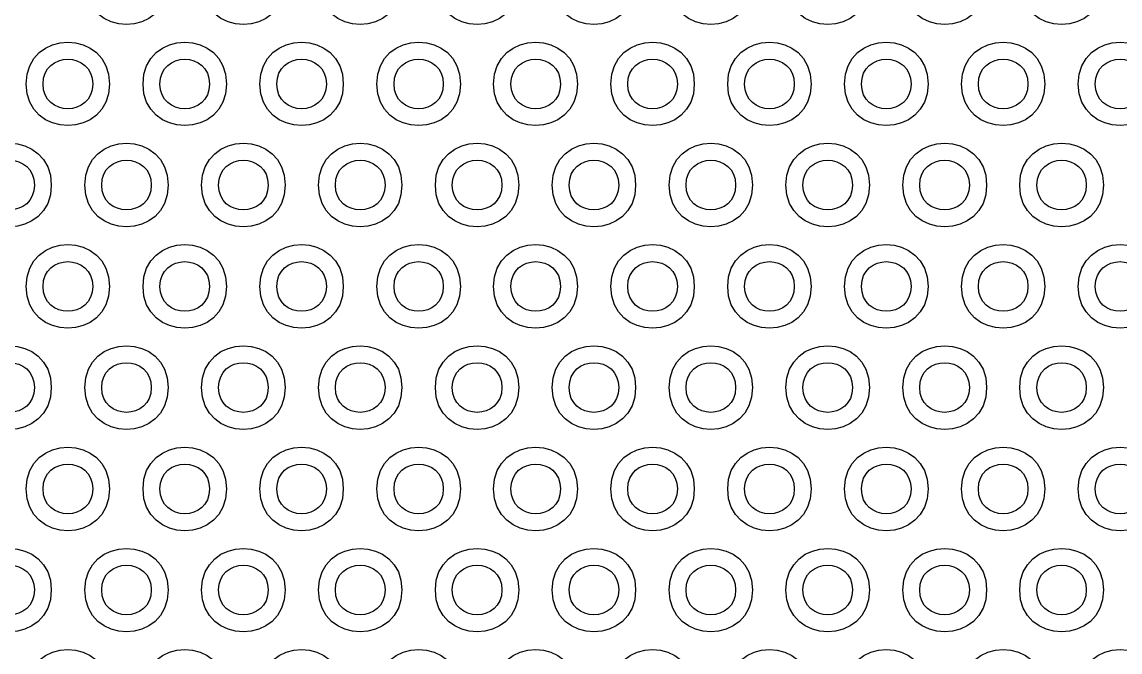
# Model space of a CAD drawing. Extents: x -12.2 to 12.2, y 340.7 to 359.5.
# Drawn here: x -0.829 to 0.359, y 356.029 to 356.71 of the extents above; entities that cross this region are included whole.
import ezdxf

# ---------------------------------------------------------------- set-up
doc = ezdxf.new("R2010")
doc.units = 0
doc.layers.get('0').update_dxf_attribs({"linetype": 'CONTINUOUS'})

msp = doc.modelspace()

# ---------------------------------------------------------------- linework, layer by layer
at = {"color": 5}
for points in [[(-0.75217, 356.643246), (-0.75217, 356.643246)], [(-0.733891, 356.643246), (-0.733891, 356.643246)], [(-0.625771, 356.643246), (-0.625771, 356.643246)], [(-0.607492, 356.643246), (-0.607492, 356.643246)], [(-0.499372, 356.643246), (-0.499372, 356.643246)], [(-0.481093, 356.643246), (-0.481093, 356.643246)], [(-0.372974, 356.643246), (-0.372974, 356.643246)], [(-0.354305, 356.643246), (-0.354305, 356.643246)], [(-0.246186, 356.643246), (-0.246186, 356.643246)], [(-0.227907, 356.643246), (-0.227907, 356.643246)], [(-0.119787, 356.643246), (-0.119787, 356.643246)], [(-0.101508, 356.643246), (-0.101508, 356.643246)], [(0.006612, 356.643246), (0.006612, 356.643246)], [(0.024891, 356.643246), (0.024891, 356.643246)], [(0.13301, 356.643246), (0.13301, 356.643246)], [(0.151289, 356.643246), (0.151289, 356.643246)], [(0.259409, 356.643246), (0.259409, 356.643246)], [(0.277688, 356.643246), (0.277688, 356.643246)], [(-0.815175, 356.53396), (-0.815175, 356.53396)], [(-0.796896, 356.53396), (-0.796896, 356.53396)], [(-0.688776, 356.53396), (-0.688776, 356.53396)], [(-0.670497, 356.53396), (-0.670497, 356.53396)], [(-0.562377, 356.53396), (-0.562377, 356.53396)], [(-0.544098, 356.53396), (-0.544098, 356.53396)], [(-0.435979, 356.53396), (-0.435979, 356.53396)], [(-0.417699, 356.53396), (-0.417699, 356.53396)], [(-0.30958, 356.53396), (-0.30958, 356.53396)], [(-0.2913, 356.53396), (-0.2913, 356.53396)], [(-0.183181, 356.53396), (-0.183181, 356.53396)], [(-0.164902, 356.53396), (-0.164902, 356.53396)], [(-0.056782, 356.53396), (-0.056782, 356.53396)], [(-0.038503, 356.53396), (-0.038503, 356.53396)], [(0.069617, 356.53396), (0.069617, 356.53396)], [(0.087896, 356.53396), (0.087896, 356.53396)], [(0.196015, 356.53396), (0.196015, 356.53396)], [(0.214683, 356.53396), (0.214683, 356.53396)], [(0.322414, 356.53396), (0.322414, 356.53396)], [(0.341082, 356.53396), (0.341082, 356.53396)], [(-0.75217, 356.424285), (-0.75217, 356.424285)], [(-0.733891, 356.424285), (-0.733891, 356.424285)], [(-0.625771, 356.424285), (-0.625771, 356.424285)], [(-0.607492, 356.424285), (-0.607492, 356.424285)], [(-0.499372, 356.424285), (-0.499372, 356.424285)], [(-0.481093, 356.424285), (-0.481093, 356.424285)], [(-0.372974, 356.424285), (-0.372974, 356.424285)], [(-0.354305, 356.424285), (-0.354305, 356.424285)], [(-0.246186, 356.424285), (-0.246186, 356.424285)], [(-0.227907, 356.424285), (-0.227907, 356.424285)], [(-0.119787, 356.424285), (-0.119787, 356.424285)], [(-0.101508, 356.424285), (-0.101508, 356.424285)], [(0.006612, 356.424285), (0.006612, 356.424285)], [(0.024891, 356.424285), (0.024891, 356.424285)], [(0.13301, 356.424285), (0.13301, 356.424285)], [(0.151289, 356.424285), (0.151289, 356.424285)], [(0.259409, 356.424285), (0.259409, 356.424285)], [(0.277688, 356.424285), (0.277688, 356.424285)], [(-0.815175, 356.314998), (-0.815175, 356.314998)], [(-0.796896, 356.314998), (-0.796896, 356.314998)], [(-0.688776, 356.314998), (-0.688776, 356.314998)], [(-0.670497, 356.314998), (-0.670497, 356.314998)], [(-0.562377, 356.314998), (-0.562377, 356.314998)], [(-0.544098, 356.314998), (-0.544098, 356.314998)], [(-0.435979, 356.314998), (-0.435979, 356.314998)], [(-0.417699, 356.314998), (-0.417699, 356.314998)], [(-0.30958, 356.314998), (-0.30958, 356.314998)], [(-0.2913, 356.314998), (-0.2913, 356.314998)], [(-0.183181, 356.314998), (-0.183181, 356.314998)], [(-0.164902, 356.314998), (-0.164902, 356.314998)], [(-0.056782, 356.314998), (-0.056782, 356.314998)], [(-0.038503, 356.314998), (-0.038503, 356.314998)], [(0.069617, 356.314998), (0.069617, 356.314998)], [(0.087896, 356.314998), (0.087896, 356.314998)], [(0.196015, 356.314998), (0.196015, 356.314998)], [(0.214683, 356.314998), (0.214683, 356.314998)], [(0.322414, 356.314998), (0.322414, 356.314998)], [(0.341082, 356.314998), (0.341082, 356.314998)], [(-0.75217, 356.205323), (-0.75217, 356.205323)], [(-0.733891, 356.205323), (-0.733891, 356.205323)], [(-0.625771, 356.205323), (-0.625771, 356.205323)], [(-0.607492, 356.205323), (-0.607492, 356.205323)], [(-0.499372, 356.205323), (-0.499372, 356.205323)], [(-0.481093, 356.205323), (-0.481093, 356.205323)], [(-0.372974, 356.205323), (-0.372974, 356.205323)], [(-0.354305, 356.205323), (-0.354305, 356.205323)], [(-0.246186, 356.205323), (-0.246186, 356.205323)], [(-0.227907, 356.205323), (-0.227907, 356.205323)], [(-0.119787, 356.205323), (-0.119787, 356.205323)], [(-0.101508, 356.205323), (-0.101508, 356.205323)], [(0.006612, 356.205323), (0.006612, 356.205323)], [(0.024891, 356.205323), (0.024891, 356.205323)], [(0.13301, 356.205323), (0.13301, 356.205323)], [(0.151289, 356.205323), (0.151289, 356.205323)], [(0.259409, 356.205323), (0.259409, 356.205323)], [(0.277688, 356.205323), (0.277688, 356.205323)], [(-0.815175, 356.096037), (-0.815175, 356.096037)], [(-0.796896, 356.096037), (-0.796896, 356.096037)], [(-0.688776, 356.096037), (-0.688776, 356.096037)], [(-0.670497, 356.096037), (-0.670497, 356.096037)], [(-0.562377, 356.096037), (-0.562377, 356.096037)], [(-0.544098, 356.096037), (-0.544098, 356.096037)], [(-0.435979, 356.096037), (-0.435979, 356.096037)], [(-0.417699, 356.096037), (-0.417699, 356.096037)], [(-0.30958, 356.096037), (-0.30958, 356.096037)], [(-0.2913, 356.096037), (-0.2913, 356.096037)], [(-0.183181, 356.096037), (-0.183181, 356.096037)], [(-0.164902, 356.096037), (-0.164902, 356.096037)], [(-0.056782, 356.096037), (-0.056782, 356.096037)], [(-0.038503, 356.096037), (-0.038503, 356.096037)], [(0.069617, 356.096037), (0.069617, 356.096037)], [(0.087896, 356.096037), (0.087896, 356.096037)], [(0.196015, 356.096037), (0.196015, 356.096037)], [(0.214683, 356.096037), (0.214683, 356.096037)], [(0.322414, 356.096037), (0.322414, 356.096037)], [(0.341082, 356.096037), (0.341082, 356.096037)]]:
    msp.add_lwpolyline(points, dxfattribs=at)
for points in [[(-1.429278, 355.754955), (-1.429278, 356.544461), (-0.789506, 357.184622), (0, 357.184622)], [(0, 357.184622), (0.789506, 357.184622), (1.429278, 356.544461), (1.429278, 355.754955)], [(-1.410999, 355.754955), (-1.410999, 356.534349), (-0.779394, 357.166343), (0, 357.166343)], [(0, 357.166343), (0.779394, 357.166343), (1.410999, 356.534349), (1.410999, 355.754955)], [(-0.670497, 356.752922), (-0.670497, 356.692639), (-0.760726, 356.692639), (-0.760726, 356.752922)], [(-0.544098, 356.752922), (-0.544098, 356.692639), (-0.634327, 356.692639), (-0.634327, 356.752922)], [(-0.417699, 356.752922), (-0.417699, 356.692639), (-0.507929, 356.692639), (-0.507929, 356.752922)], [(-0.2913, 356.752922), (-0.2913, 356.692639), (-0.38153, 356.692639), (-0.38153, 356.752922)], [(-0.164902, 356.752922), (-0.164902, 356.692639), (-0.255131, 356.692639), (-0.255131, 356.752922)], [(-0.038503, 356.752922), (-0.038503, 356.692639), (-0.128732, 356.692639), (-0.128732, 356.752922)], [(0.087896, 356.752922), (0.087896, 356.692639), (-0.002334, 356.692639), (-0.002334, 356.752922)], [(0.214683, 356.752922), (0.214683, 356.692639), (0.124065, 356.692639), (0.124065, 356.752922)], [(0.341082, 356.752922), (0.341082, 356.692639), (0.250464, 356.692639), (0.250464, 356.752922)], [(-0.82412, 356.643246), (-0.82412, 356.703529), (-0.733891, 356.703529), (-0.733891, 356.643246)], [(-0.697721, 356.643246), (-0.697721, 356.703529), (-0.607492, 356.703529), (-0.607492, 356.643246)], [(-0.571322, 356.643246), (-0.571322, 356.703529), (-0.481093, 356.703529), (-0.481093, 356.643246)], [(-0.444924, 356.643246), (-0.444924, 356.703529), (-0.354305, 356.703529), (-0.354305, 356.643246)], [(-0.318525, 356.643246), (-0.318525, 356.703529), (-0.227907, 356.703529), (-0.227907, 356.643246)], [(-0.191737, 356.643246), (-0.191737, 356.703529), (-0.101508, 356.703529), (-0.101508, 356.643246)], [(-0.065338, 356.643246), (-0.065338, 356.703529), (0.024891, 356.703529), (0.024891, 356.643246)], [(0.06106, 356.643246), (0.06106, 356.703529), (0.151289, 356.703529), (0.151289, 356.643246)], [(0.187459, 356.643246), (0.187459, 356.703529), (0.277688, 356.703529), (0.277688, 356.643246)], [(0.313858, 356.643246), (0.313858, 356.703529), (0.404087, 356.703529), (0.404087, 356.643246)], [(-0.805841, 356.643246), (-0.805841, 356.679027), (-0.75217, 356.679027), (-0.75217, 356.643246)], [(-0.679442, 356.643246), (-0.679442, 356.679027), (-0.625771, 356.679027), (-0.625771, 356.643246)], [(-0.553043, 356.643246), (-0.553043, 356.679027), (-0.499372, 356.679027), (-0.499372, 356.643246)], [(-0.426255, 356.643246), (-0.426255, 356.679027), (-0.372974, 356.679027), (-0.372974, 356.643246)], [(-0.299857, 356.643246), (-0.299857, 356.679027), (-0.246186, 356.679027), (-0.246186, 356.643246)], [(-0.173458, 356.643246), (-0.173458, 356.679027), (-0.119787, 356.679027), (-0.119787, 356.643246)], [(-0.047059, 356.643246), (-0.047059, 356.679027), (0.006612, 356.679027), (0.006612, 356.643246)], [(0.079339, 356.643246), (0.079339, 356.679027), (0.13301, 356.679027), (0.13301, 356.643246)], [(0.205738, 356.643246), (0.205738, 356.679027), (0.259409, 356.679027), (0.259409, 356.643246)], [(0.332137, 356.643246), (0.332137, 356.679027), (0.385808, 356.679027), (0.385808, 356.643246)], [(-0.733891, 356.643246), (-0.733891, 356.583353), (-0.82412, 356.583353), (-0.82412, 356.643246)], [(-0.75217, 356.643246), (-0.75217, 356.607466), (-0.805841, 356.607466), (-0.805841, 356.643246)], [(-0.607492, 356.643246), (-0.607492, 356.583353), (-0.697721, 356.583353), (-0.697721, 356.643246)], [(-0.625771, 356.643246), (-0.625771, 356.607466), (-0.679442, 356.607466), (-0.679442, 356.643246)], [(-0.481093, 356.643246), (-0.481093, 356.583353), (-0.571322, 356.583353), (-0.571322, 356.643246)], [(-0.499372, 356.643246), (-0.499372, 356.607466), (-0.553043, 356.607466), (-0.553043, 356.643246)], [(-0.354305, 356.643246), (-0.354305, 356.583353), (-0.444924, 356.583353), (-0.444924, 356.643246)], [(-0.372974, 356.643246), (-0.372974, 356.607466), (-0.426255, 356.607466), (-0.426255, 356.643246)], [(-0.227907, 356.643246), (-0.227907, 356.583353), (-0.318525, 356.583353), (-0.318525, 356.643246)], [(-0.246186, 356.643246), (-0.246186, 356.607466), (-0.299857, 356.607466), (-0.299857, 356.643246)], [(-0.101508, 356.643246), (-0.101508, 356.583353), (-0.191737, 356.583353), (-0.191737, 356.643246)], [(-0.119787, 356.643246), (-0.119787, 356.607466), (-0.173458, 356.607466), (-0.173458, 356.643246)], [(0.024891, 356.643246), (0.024891, 356.583353), (-0.065338, 356.583353), (-0.065338, 356.643246)], [(0.006612, 356.643246), (0.006612, 356.607466), (-0.047059, 356.607466), (-0.047059, 356.643246)], [(0.151289, 356.643246), (0.151289, 356.583353), (0.06106, 356.583353), (0.06106, 356.643246)], [(0.13301, 356.643246), (0.13301, 356.607466), (0.079339, 356.607466), (0.079339, 356.643246)], [(0.277688, 356.643246), (0.277688, 356.583353), (0.187459, 356.583353), (0.187459, 356.643246)], [(0.259409, 356.643246), (0.259409, 356.607466), (0.205738, 356.607466), (0.205738, 356.643246)], [(0.404087, 356.643246), (0.404087, 356.583353), (0.313858, 356.583353), (0.313858, 356.643246)], [(0.385808, 356.643246), (0.385808, 356.607466), (0.332137, 356.607466), (0.332137, 356.643246)], [(-0.887125, 356.53396), (-0.887125, 356.594243), (-0.796896, 356.594243), (-0.796896, 356.53396)], [(-0.760726, 356.53396), (-0.760726, 356.594243), (-0.670497, 356.594243), (-0.670497, 356.53396)], [(-0.634327, 356.53396), (-0.634327, 356.594243), (-0.544098, 356.594243), (-0.544098, 356.53396)], [(-0.507929, 356.53396), (-0.507929, 356.594243), (-0.417699, 356.594243), (-0.417699, 356.53396)], [(-0.38153, 356.53396), (-0.38153, 356.594243), (-0.2913, 356.594243), (-0.2913, 356.53396)], [(-0.255131, 356.53396), (-0.255131, 356.594243), (-0.164902, 356.594243), (-0.164902, 356.53396)], [(-0.128732, 356.53396), (-0.128732, 356.594243), (-0.038503, 356.594243), (-0.038503, 356.53396)], [(-0.002334, 356.53396), (-0.002334, 356.594243), (0.087896, 356.594243), (0.087896, 356.53396)], [(0.124065, 356.53396), (0.124065, 356.594243), (0.214683, 356.594243), (0.214683, 356.53396)], [(0.250464, 356.53396), (0.250464, 356.594243), (0.341082, 356.594243), (0.341082, 356.53396)], [(-0.868846, 356.53396), (-0.868846, 356.569741), (-0.815175, 356.569741), (-0.815175, 356.53396)], [(-0.742447, 356.53396), (-0.742447, 356.569741), (-0.688776, 356.569741), (-0.688776, 356.53396)], [(-0.616048, 356.53396), (-0.616048, 356.569741), (-0.562377, 356.569741), (-0.562377, 356.53396)], [(-0.489649, 356.53396), (-0.489649, 356.569741), (-0.435979, 356.569741), (-0.435979, 356.53396)], [(-0.36325, 356.53396), (-0.36325, 356.569741), (-0.30958, 356.569741), (-0.30958, 356.53396)], [(-0.236852, 356.53396), (-0.236852, 356.569741), (-0.183181, 356.569741), (-0.183181, 356.53396)], [(-0.110453, 356.53396), (-0.110453, 356.569741), (-0.056782, 356.569741), (-0.056782, 356.53396)], [(0.015946, 356.53396), (0.015946, 356.569741), (0.069617, 356.569741), (0.069617, 356.53396)], [(0.142344, 356.53396), (0.142344, 356.569741), (0.196015, 356.569741), (0.196015, 356.53396)], [(0.269132, 356.53396), (0.269132, 356.569741), (0.322414, 356.569741), (0.322414, 356.53396)], [(-0.796896, 356.53396), (-0.796896, 356.473678), (-0.887125, 356.473678), (-0.887125, 356.53396)], [(-0.815175, 356.53396), (-0.815175, 356.49818), (-0.868846, 356.49818), (-0.868846, 356.53396)], [(-0.670497, 356.53396), (-0.670497, 356.473678), (-0.760726, 356.473678), (-0.760726, 356.53396)], [(-0.688776, 356.53396), (-0.688776, 356.49818), (-0.742447, 356.49818), (-0.742447, 356.53396)], [(-0.544098, 356.53396), (-0.544098, 356.473678), (-0.634327, 356.473678), (-0.634327, 356.53396)], [(-0.562377, 356.53396), (-0.562377, 356.49818), (-0.616048, 356.49818), (-0.616048, 356.53396)], [(-0.417699, 356.53396), (-0.417699, 356.473678), (-0.507929, 356.473678), (-0.507929, 356.53396)], [(-0.435979, 356.53396), (-0.435979, 356.49818), (-0.489649, 356.49818), (-0.489649, 356.53396)], [(-0.2913, 356.53396), (-0.2913, 356.473678), (-0.38153, 356.473678), (-0.38153, 356.53396)], [(-0.30958, 356.53396), (-0.30958, 356.49818), (-0.36325, 356.49818), (-0.36325, 356.53396)], [(-0.164902, 356.53396), (-0.164902, 356.473678), (-0.255131, 356.473678), (-0.255131, 356.53396)], [(-0.183181, 356.53396), (-0.183181, 356.49818), (-0.236852, 356.49818), (-0.236852, 356.53396)], [(-0.038503, 356.53396), (-0.038503, 356.473678), (-0.128732, 356.473678), (-0.128732, 356.53396)], [(-0.056782, 356.53396), (-0.056782, 356.49818), (-0.110453, 356.49818), (-0.110453, 356.53396)], [(0.087896, 356.53396), (0.087896, 356.473678), (-0.002334, 356.473678), (-0.002334, 356.53396)], [(0.069617, 356.53396), (0.069617, 356.49818), (0.015946, 356.49818), (0.015946, 356.53396)], [(0.214683, 356.53396), (0.214683, 356.473678), (0.124065, 356.473678), (0.124065, 356.53396)], [(0.196015, 356.53396), (0.196015, 356.49818), (0.142344, 356.49818), (0.142344, 356.53396)], [(0.341082, 356.53396), (0.341082, 356.473678), (0.250464, 356.473678), (0.250464, 356.53396)], [(0.322414, 356.53396), (0.322414, 356.49818), (0.269132, 356.49818), (0.269132, 356.53396)], [(-0.82412, 356.424285), (-0.82412, 356.484567), (-0.733891, 356.484567), (-0.733891, 356.424285)], [(-0.697721, 356.424285), (-0.697721, 356.484567), (-0.607492, 356.484567), (-0.607492, 356.424285)], [(-0.571322, 356.424285), (-0.571322, 356.484567), (-0.481093, 356.484567), (-0.481093, 356.424285)], [(-0.444924, 356.424285), (-0.444924, 356.484567), (-0.354305, 356.484567), (-0.354305, 356.424285)], [(-0.318525, 356.424285), (-0.318525, 356.484567), (-0.227907, 356.484567), (-0.227907, 356.424285)], [(-0.191737, 356.424285), (-0.191737, 356.484567), (-0.101508, 356.484567), (-0.101508, 356.424285)], [(-0.065338, 356.424285), (-0.065338, 356.484567), (0.024891, 356.484567), (0.024891, 356.424285)], [(0.06106, 356.424285), (0.06106, 356.484567), (0.151289, 356.484567), (0.151289, 356.424285)], [(0.187459, 356.424285), (0.187459, 356.484567), (0.277688, 356.484567), (0.277688, 356.424285)], [(0.313858, 356.424285), (0.313858, 356.484567), (0.404087, 356.484567), (0.404087, 356.424285)], [(-0.805841, 356.424285), (-0.805841, 356.460065), (-0.75217, 356.460065), (-0.75217, 356.424285)], [(-0.679442, 356.424285), (-0.679442, 356.460065), (-0.625771, 356.460065), (-0.625771, 356.424285)], [(-0.553043, 356.424285), (-0.553043, 356.460065), (-0.499372, 356.460065), (-0.499372, 356.424285)], [(-0.426255, 356.424285), (-0.426255, 356.460065), (-0.372974, 356.460065), (-0.372974, 356.424285)], [(-0.299857, 356.424285), (-0.299857, 356.460065), (-0.246186, 356.460065), (-0.246186, 356.424285)], [(-0.173458, 356.424285), (-0.173458, 356.460065), (-0.119787, 356.460065), (-0.119787, 356.424285)], [(-0.047059, 356.424285), (-0.047059, 356.460065), (0.006612, 356.460065), (0.006612, 356.424285)], [(0.079339, 356.424285), (0.079339, 356.460065), (0.13301, 356.460065), (0.13301, 356.424285)], [(0.205738, 356.424285), (0.205738, 356.460065), (0.259409, 356.460065), (0.259409, 356.424285)], [(0.332137, 356.424285), (0.332137, 356.460065), (0.385808, 356.460065), (0.385808, 356.424285)], [(-0.733891, 356.424285), (-0.733891, 356.364002), (-0.82412, 356.364002), (-0.82412, 356.424285)], [(-0.75217, 356.424285), (-0.75217, 356.388504), (-0.805841, 356.388504), (-0.805841, 356.424285)], [(-0.607492, 356.424285), (-0.607492, 356.364002), (-0.697721, 356.364002), (-0.697721, 356.424285)], [(-0.625771, 356.424285), (-0.625771, 356.388504), (-0.679442, 356.388504), (-0.679442, 356.424285)], [(-0.481093, 356.424285), (-0.481093, 356.364002), (-0.571322, 356.364002), (-0.571322, 356.424285)], [(-0.499372, 356.424285), (-0.499372, 356.388504), (-0.553043, 356.388504), (-0.553043, 356.424285)], [(-0.354305, 356.424285), (-0.354305, 356.364002), (-0.444924, 356.364002), (-0.444924, 356.424285)], [(-0.372974, 356.424285), (-0.372974, 356.388504), (-0.426255, 356.388504), (-0.426255, 356.424285)], [(-0.227907, 356.424285), (-0.227907, 356.364002), (-0.318525, 356.364002), (-0.318525, 356.424285)], [(-0.246186, 356.424285), (-0.246186, 356.388504), (-0.299857, 356.388504), (-0.299857, 356.424285)], [(-0.101508, 356.424285), (-0.101508, 356.364002), (-0.191737, 356.364002), (-0.191737, 356.424285)], [(-0.119787, 356.424285), (-0.119787, 356.388504), (-0.173458, 356.388504), (-0.173458, 356.424285)], [(0.024891, 356.424285), (0.024891, 356.364002), (-0.065338, 356.364002), (-0.065338, 356.424285)], [(0.006612, 356.424285), (0.006612, 356.388504), (-0.047059, 356.388504), (-0.047059, 356.424285)], [(0.151289, 356.424285), (0.151289, 356.364002), (0.06106, 356.364002), (0.06106, 356.424285)], [(0.13301, 356.424285), (0.13301, 356.388504), (0.079339, 356.388504), (0.079339, 356.424285)], [(0.277688, 356.424285), (0.277688, 356.364002), (0.187459, 356.364002), (0.187459, 356.424285)], [(0.259409, 356.424285), (0.259409, 356.388504), (0.205738, 356.388504), (0.205738, 356.424285)], [(0.404087, 356.424285), (0.404087, 356.364002), (0.313858, 356.364002), (0.313858, 356.424285)], [(0.385808, 356.424285), (0.385808, 356.388504), (0.332137, 356.388504), (0.332137, 356.424285)], [(-0.887125, 356.314998), (-0.887125, 356.375281), (-0.796896, 356.375281), (-0.796896, 356.314998)], [(-0.760726, 356.314998), (-0.760726, 356.375281), (-0.670497, 356.375281), (-0.670497, 356.314998)], [(-0.634327, 356.314998), (-0.634327, 356.375281), (-0.544098, 356.375281), (-0.544098, 356.314998)], [(-0.507929, 356.314998), (-0.507929, 356.375281), (-0.417699, 356.375281), (-0.417699, 356.314998)], [(-0.38153, 356.314998), (-0.38153, 356.375281), (-0.2913, 356.375281), (-0.2913, 356.314998)], [(-0.255131, 356.314998), (-0.255131, 356.375281), (-0.164902, 356.375281), (-0.164902, 356.314998)], [(-0.128732, 356.314998), (-0.128732, 356.375281), (-0.038503, 356.375281), (-0.038503, 356.314998)], [(-0.002334, 356.314998), (-0.002334, 356.375281), (0.087896, 356.375281), (0.087896, 356.314998)], [(0.124065, 356.314998), (0.124065, 356.375281), (0.214683, 356.375281), (0.214683, 356.314998)], [(0.250464, 356.314998), (0.250464, 356.375281), (0.341082, 356.375281), (0.341082, 356.314998)], [(-0.868846, 356.314998), (-0.868846, 356.350779), (-0.815175, 356.350779), (-0.815175, 356.314998)], [(-0.742447, 356.314998), (-0.742447, 356.350779), (-0.688776, 356.350779), (-0.688776, 356.314998)], [(-0.616048, 356.314998), (-0.616048, 356.350779), (-0.562377, 356.350779), (-0.562377, 356.314998)], [(-0.489649, 356.314998), (-0.489649, 356.350779), (-0.435979, 356.350779), (-0.435979, 356.314998)], [(-0.36325, 356.314998), (-0.36325, 356.350779), (-0.30958, 356.350779), (-0.30958, 356.314998)], [(-0.236852, 356.314998), (-0.236852, 356.350779), (-0.183181, 356.350779), (-0.183181, 356.314998)], [(-0.110453, 356.314998), (-0.110453, 356.350779), (-0.056782, 356.350779), (-0.056782, 356.314998)], [(0.015946, 356.314998), (0.015946, 356.350779), (0.069617, 356.350779), (0.069617, 356.314998)], [(0.142344, 356.314998), (0.142344, 356.350779), (0.196015, 356.350779), (0.196015, 356.314998)], [(0.269132, 356.314998), (0.269132, 356.350779), (0.322414, 356.350779), (0.322414, 356.314998)], [(-0.796896, 356.314998), (-0.796896, 356.254716), (-0.887125, 356.254716), (-0.887125, 356.314998)], [(-0.815175, 356.314998), (-0.815175, 356.279218), (-0.868846, 356.279218), (-0.868846, 356.314998)], [(-0.670497, 356.314998), (-0.670497, 356.254716), (-0.760726, 356.254716), (-0.760726, 356.314998)], [(-0.688776, 356.314998), (-0.688776, 356.279218), (-0.742447, 356.279218), (-0.742447, 356.314998)], [(-0.544098, 356.314998), (-0.544098, 356.254716), (-0.634327, 356.254716), (-0.634327, 356.314998)], [(-0.562377, 356.314998), (-0.562377, 356.279218), (-0.616048, 356.279218), (-0.616048, 356.314998)], [(-0.417699, 356.314998), (-0.417699, 356.254716), (-0.507929, 356.254716), (-0.507929, 356.314998)], [(-0.435979, 356.314998), (-0.435979, 356.279218), (-0.489649, 356.279218), (-0.489649, 356.314998)], [(-0.2913, 356.314998), (-0.2913, 356.254716), (-0.38153, 356.254716), (-0.38153, 356.314998)], [(-0.30958, 356.314998), (-0.30958, 356.279218), (-0.36325, 356.279218), (-0.36325, 356.314998)], [(-0.164902, 356.314998), (-0.164902, 356.254716), (-0.255131, 356.254716), (-0.255131, 356.314998)], [(-0.183181, 356.314998), (-0.183181, 356.279218), (-0.236852, 356.279218), (-0.236852, 356.314998)], [(-0.038503, 356.314998), (-0.038503, 356.254716), (-0.128732, 356.254716), (-0.128732, 356.314998)], [(-0.056782, 356.314998), (-0.056782, 356.279218), (-0.110453, 356.279218), (-0.110453, 356.314998)], [(0.087896, 356.314998), (0.087896, 356.254716), (-0.002334, 356.254716), (-0.002334, 356.314998)], [(0.069617, 356.314998), (0.069617, 356.279218), (0.015946, 356.279218), (0.015946, 356.314998)], [(0.214683, 356.314998), (0.214683, 356.254716), (0.124065, 356.254716), (0.124065, 356.314998)], [(0.196015, 356.314998), (0.196015, 356.279218), (0.142344, 356.279218), (0.142344, 356.314998)], [(0.341082, 356.314998), (0.341082, 356.254716), (0.250464, 356.254716), (0.250464, 356.314998)], [(0.322414, 356.314998), (0.322414, 356.279218), (0.269132, 356.279218), (0.269132, 356.314998)], [(-0.82412, 356.205323), (-0.82412, 356.265606), (-0.733891, 356.265606), (-0.733891, 356.205323)], [(-0.697721, 356.205323), (-0.697721, 356.265606), (-0.607492, 356.265606), (-0.607492, 356.205323)], [(-0.571322, 356.205323), (-0.571322, 356.265606), (-0.481093, 356.265606), (-0.481093, 356.205323)], [(-0.444924, 356.205323), (-0.444924, 356.265606), (-0.354305, 356.265606), (-0.354305, 356.205323)], [(-0.318525, 356.205323), (-0.318525, 356.265606), (-0.227907, 356.265606), (-0.227907, 356.205323)], [(-0.191737, 356.205323), (-0.191737, 356.265606), (-0.101508, 356.265606), (-0.101508, 356.205323)], [(-0.065338, 356.205323), (-0.065338, 356.265606), (0.024891, 356.265606), (0.024891, 356.205323)], [(0.06106, 356.205323), (0.06106, 356.265606), (0.151289, 356.265606), (0.151289, 356.205323)], [(0.187459, 356.205323), (0.187459, 356.265606), (0.277688, 356.265606), (0.277688, 356.205323)], [(0.313858, 356.205323), (0.313858, 356.265606), (0.404087, 356.265606), (0.404087, 356.205323)], [(-0.805841, 356.205323), (-0.805841, 356.241104), (-0.75217, 356.241104), (-0.75217, 356.205323)], [(-0.679442, 356.205323), (-0.679442, 356.241104), (-0.625771, 356.241104), (-0.625771, 356.205323)], [(-0.553043, 356.205323), (-0.553043, 356.241104), (-0.499372, 356.241104), (-0.499372, 356.205323)], [(-0.426255, 356.205323), (-0.426255, 356.241104), (-0.372974, 356.241104), (-0.372974, 356.205323)], [(-0.299857, 356.205323), (-0.299857, 356.241104), (-0.246186, 356.241104), (-0.246186, 356.205323)], [(-0.173458, 356.205323), (-0.173458, 356.241104), (-0.119787, 356.241104), (-0.119787, 356.205323)], [(-0.047059, 356.205323), (-0.047059, 356.241104), (0.006612, 356.241104), (0.006612, 356.205323)], [(0.079339, 356.205323), (0.079339, 356.241104), (0.13301, 356.241104), (0.13301, 356.205323)], [(0.205738, 356.205323), (0.205738, 356.241104), (0.259409, 356.241104), (0.259409, 356.205323)], [(0.332137, 356.205323), (0.332137, 356.241104), (0.385808, 356.241104), (0.385808, 356.205323)], [(-0.733891, 356.205323), (-0.733891, 356.145041), (-0.82412, 356.145041), (-0.82412, 356.205323)], [(-0.75217, 356.205323), (-0.75217, 356.169543), (-0.805841, 356.169543), (-0.805841, 356.205323)], [(-0.607492, 356.205323), (-0.607492, 356.145041), (-0.697721, 356.145041), (-0.697721, 356.205323)], [(-0.625771, 356.205323), (-0.625771, 356.169543), (-0.679442, 356.169543), (-0.679442, 356.205323)], [(-0.481093, 356.205323), (-0.481093, 356.145041), (-0.571322, 356.145041), (-0.571322, 356.205323)], [(-0.499372, 356.205323), (-0.499372, 356.169543), (-0.553043, 356.169543), (-0.553043, 356.205323)], [(-0.354305, 356.205323), (-0.354305, 356.145041), (-0.444924, 356.145041), (-0.444924, 356.205323)], [(-0.372974, 356.205323), (-0.372974, 356.169543), (-0.426255, 356.169543), (-0.426255, 356.205323)], [(-0.227907, 356.205323), (-0.227907, 356.145041), (-0.318525, 356.145041), (-0.318525, 356.205323)], [(-0.246186, 356.205323), (-0.246186, 356.169543), (-0.299857, 356.169543), (-0.299857, 356.205323)], [(-0.101508, 356.205323), (-0.101508, 356.145041), (-0.191737, 356.145041), (-0.191737, 356.205323)], [(-0.119787, 356.205323), (-0.119787, 356.169543), (-0.173458, 356.169543), (-0.173458, 356.205323)], [(0.024891, 356.205323), (0.024891, 356.145041), (-0.065338, 356.145041), (-0.065338, 356.205323)], [(0.006612, 356.205323), (0.006612, 356.169543), (-0.047059, 356.169543), (-0.047059, 356.205323)], [(0.151289, 356.205323), (0.151289, 356.145041), (0.06106, 356.145041), (0.06106, 356.205323)], [(0.13301, 356.205323), (0.13301, 356.169543), (0.079339, 356.169543), (0.079339, 356.205323)], [(0.277688, 356.205323), (0.277688, 356.145041), (0.187459, 356.145041), (0.187459, 356.205323)], [(0.259409, 356.205323), (0.259409, 356.169543), (0.205738, 356.169543), (0.205738, 356.205323)], [(0.404087, 356.205323), (0.404087, 356.145041), (0.313858, 356.145041), (0.313858, 356.205323)], [(0.385808, 356.205323), (0.385808, 356.169543), (0.332137, 356.169543), (0.332137, 356.205323)], [(-0.887125, 356.096037), (-0.887125, 356.155931), (-0.796896, 356.155931), (-0.796896, 356.096037)], [(-0.760726, 356.096037), (-0.760726, 356.155931), (-0.670497, 356.155931), (-0.670497, 356.096037)], [(-0.634327, 356.096037), (-0.634327, 356.155931), (-0.544098, 356.155931), (-0.544098, 356.096037)], [(-0.507929, 356.096037), (-0.507929, 356.155931), (-0.417699, 356.155931), (-0.417699, 356.096037)], [(-0.38153, 356.096037), (-0.38153, 356.155931), (-0.2913, 356.155931), (-0.2913, 356.096037)], [(-0.255131, 356.096037), (-0.255131, 356.155931), (-0.164902, 356.155931), (-0.164902, 356.096037)], [(-0.128732, 356.096037), (-0.128732, 356.155931), (-0.038503, 356.155931), (-0.038503, 356.096037)], [(-0.002334, 356.096037), (-0.002334, 356.155931), (0.087896, 356.155931), (0.087896, 356.096037)], [(0.124065, 356.096037), (0.124065, 356.155931), (0.214683, 356.155931), (0.214683, 356.096037)], [(0.250464, 356.096037), (0.250464, 356.155931), (0.341082, 356.155931), (0.341082, 356.096037)], [(-0.868846, 356.096037), (-0.868846, 356.131818), (-0.815175, 356.131818), (-0.815175, 356.096037)], [(-0.742447, 356.096037), (-0.742447, 356.131818), (-0.688776, 356.131818), (-0.688776, 356.096037)], [(-0.616048, 356.096037), (-0.616048, 356.131818), (-0.562377, 356.131818), (-0.562377, 356.096037)], [(-0.489649, 356.096037), (-0.489649, 356.131818), (-0.435979, 356.131818), (-0.435979, 356.096037)], [(-0.36325, 356.096037), (-0.36325, 356.131818), (-0.30958, 356.131818), (-0.30958, 356.096037)], [(-0.236852, 356.096037), (-0.236852, 356.131818), (-0.183181, 356.131818), (-0.183181, 356.096037)], [(-0.110453, 356.096037), (-0.110453, 356.131818), (-0.056782, 356.131818), (-0.056782, 356.096037)], [(0.015946, 356.096037), (0.015946, 356.131818), (0.069617, 356.131818), (0.069617, 356.096037)], [(0.142344, 356.096037), (0.142344, 356.131818), (0.196015, 356.131818), (0.196015, 356.096037)], [(0.269132, 356.096037), (0.269132, 356.131818), (0.322414, 356.131818), (0.322414, 356.096037)], [(-0.796896, 356.096037), (-0.796896, 356.035754), (-0.887125, 356.035754), (-0.887125, 356.096037)], [(-0.815175, 356.096037), (-0.815175, 356.060256), (-0.868846, 356.060256), (-0.868846, 356.096037)], [(-0.670497, 356.096037), (-0.670497, 356.035754), (-0.760726, 356.035754), (-0.760726, 356.096037)], [(-0.688776, 356.096037), (-0.688776, 356.060256), (-0.742447, 356.060256), (-0.742447, 356.096037)], [(-0.544098, 356.096037), (-0.544098, 356.035754), (-0.634327, 356.035754), (-0.634327, 356.096037)], [(-0.562377, 356.096037), (-0.562377, 356.060256), (-0.616048, 356.060256), (-0.616048, 356.096037)], [(-0.417699, 356.096037), (-0.417699, 356.035754), (-0.507929, 356.035754), (-0.507929, 356.096037)], [(-0.435979, 356.096037), (-0.435979, 356.060256), (-0.489649, 356.060256), (-0.489649, 356.096037)], [(-0.2913, 356.096037), (-0.2913, 356.035754), (-0.38153, 356.035754), (-0.38153, 356.096037)], [(-0.30958, 356.096037), (-0.30958, 356.060256), (-0.36325, 356.060256), (-0.36325, 356.096037)], [(-0.164902, 356.096037), (-0.164902, 356.035754), (-0.255131, 356.035754), (-0.255131, 356.096037)], [(-0.183181, 356.096037), (-0.183181, 356.060256), (-0.236852, 356.060256), (-0.236852, 356.096037)], [(-0.038503, 356.096037), (-0.038503, 356.035754), (-0.128732, 356.035754), (-0.128732, 356.096037)], [(-0.056782, 356.096037), (-0.056782, 356.060256), (-0.110453, 356.060256), (-0.110453, 356.096037)], [(0.087896, 356.096037), (0.087896, 356.035754), (-0.002334, 356.035754), (-0.002334, 356.096037)], [(0.069617, 356.096037), (0.069617, 356.060256), (0.015946, 356.060256), (0.015946, 356.096037)], [(0.214683, 356.096037), (0.214683, 356.035754), (0.124065, 356.035754), (0.124065, 356.096037)], [(0.196015, 356.096037), (0.196015, 356.060256), (0.142344, 356.060256), (0.142344, 356.096037)], [(0.341082, 356.096037), (0.341082, 356.035754), (0.250464, 356.035754), (0.250464, 356.096037)], [(0.322414, 356.096037), (0.322414, 356.060256), (0.269132, 356.060256), (0.269132, 356.096037)], [(-0.82412, 355.986362), (-0.82412, 356.046644), (-0.733891, 356.046644), (-0.733891, 355.986362)], [(-0.697721, 355.986362), (-0.697721, 356.046644), (-0.607492, 356.046644), (-0.607492, 355.986362)], [(-0.571322, 355.986362), (-0.571322, 356.046644), (-0.481093, 356.046644), (-0.481093, 355.986362)], [(-0.444924, 355.986362), (-0.444924, 356.046644), (-0.354305, 356.046644), (-0.354305, 355.986362)], [(-0.318525, 355.986362), (-0.318525, 356.046644), (-0.227907, 356.046644), (-0.227907, 355.986362)], [(-0.191737, 355.986362), (-0.191737, 356.046644), (-0.101508, 356.046644), (-0.101508, 355.986362)], [(-0.065338, 355.986362), (-0.065338, 356.046644), (0.024891, 356.046644), (0.024891, 355.986362)], [(0.06106, 355.986362), (0.06106, 356.046644), (0.151289, 356.046644), (0.151289, 355.986362)], [(0.187459, 355.986362), (0.187459, 356.046644), (0.277688, 356.046644), (0.277688, 355.986362)], [(0.313858, 355.986362), (0.313858, 356.046644), (0.404087, 356.046644), (0.404087, 355.986362)]]:
    msp.add_open_spline(points, degree=3, dxfattribs=at)

doc.saveas('drawing.dxf')
